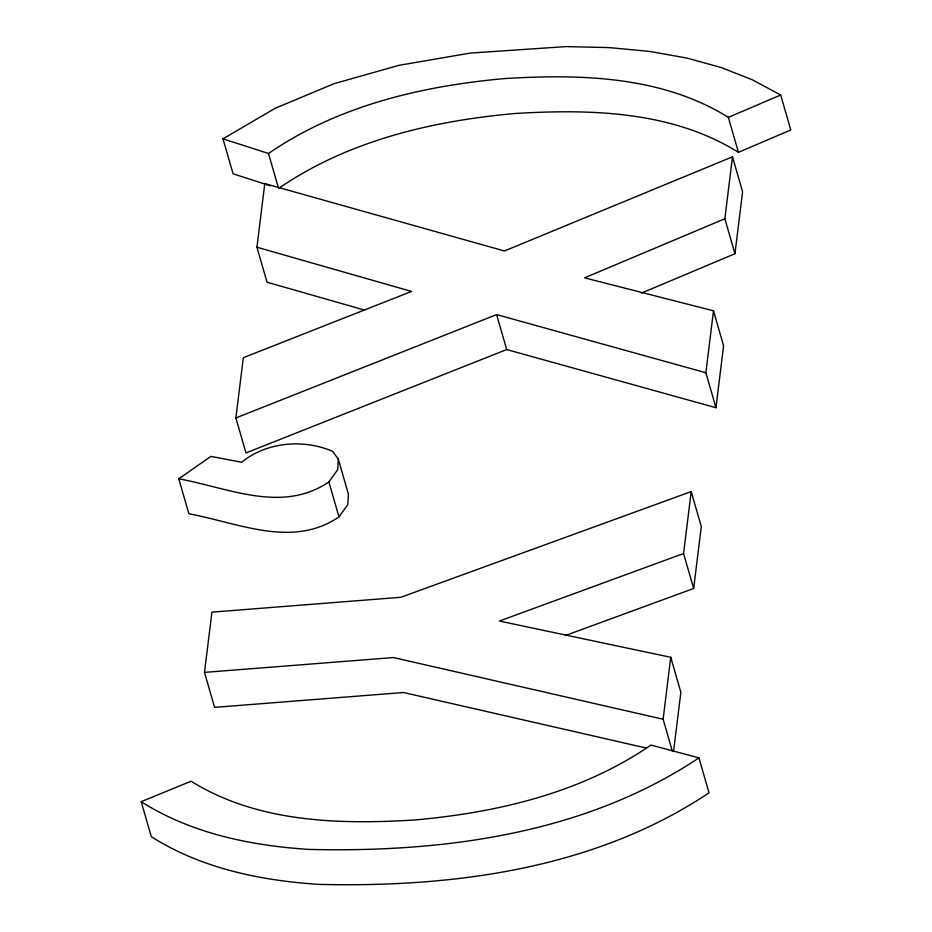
<?xml version="1.0" encoding="UTF-8"?>
<svg xmlns="http://www.w3.org/2000/svg" width="932" height="932" viewBox="0 0 932 932"><rect width="100%" height="100%" fill="white"/><g stroke="black" fill="none" stroke-linecap="round" stroke-linejoin="round"><path stroke-width="1.4" d="M338.304 459.127L337.722 469.635L328.868 481.937C282.081 513.788 228.328 487.82 178.781 478.803L188.87 513.777C238.417 522.794 292.182 548.762 338.968 516.899L347.811 504.608L348.405 494.1L338.304 459.127L332.642 451.379C303.704 438.797 266.505 441.896 241.691 462.26L210.853 456.4L178.781 478.803M646.249 748.035L403.533 692.511L214.593 707.365L204.492 672.391L211.925 612.138L400.877 597.284L691.206 491.583L701.295 526.557L693.664 588.488L565.421 635.508M732.494 156.809L724.863 218.74L584.562 277.841L713.504 310.81L723.593 345.772L715.962 407.715L506.705 349.558L245.978 452.929L235.878 417.955L243.31 357.702L411.548 291.436L256.941 247.225L264.781 183.616L504.457 250.976L732.494 156.809L742.594 191.782L734.952 253.714L641.414 293.114M672.415 751.413L663.13 719.236L670.76 657.305L499.389 621.038L683.564 553.526L691.206 491.583M715.962 407.715L705.862 372.742L713.504 310.81M673.568 751.332L680.861 692.278L670.76 657.305M222.969 138.833L268.498 153.489C338.153 105.561 422.312 85.861 505.447 78.509C581.09 73.978 662.058 76.063 728.346 117.35L738.435 152.324L790.79 129.967L780.701 95.006L752.485 79.861L721.24 67.558L686.977 58.075L649.686 51.423L609.365 47.602L566.027 46.6L470.252 53.089L399.001 65.322L334.029 83.682L275.359 108.194L222.969 138.833L233.058 173.795L270.315 185.794M698.942 757.867C584.725 834.058 443.096 852.698 308.632 849.402C250.382 845.58 191.083 833.383 141.21 801.695L191.072 781.202C257.372 822.49 338.339 824.575 413.983 820.043C497.117 812.692 581.265 792.981 650.92 745.064L698.942 757.867L709.031 792.841C594.826 869.032 453.185 887.66 318.721 884.375C260.471 880.554 201.184 868.356 151.299 836.668L141.21 801.695M728.346 117.35L780.701 95.006M235.878 417.955L496.616 314.585L705.862 372.742M204.492 672.391L393.444 657.549L663.13 719.236M364.529 310.076L267.03 282.198L256.941 247.225M738.435 152.324C672.147 111.025 591.179 108.951 515.536 113.471C432.401 120.822 348.253 140.534 278.598 188.45L268.498 153.489M724.863 218.74L734.952 253.714M683.564 553.526L693.664 588.488M496.616 314.585L506.705 349.558M328.868 481.937L338.968 516.899"/></g></svg>
